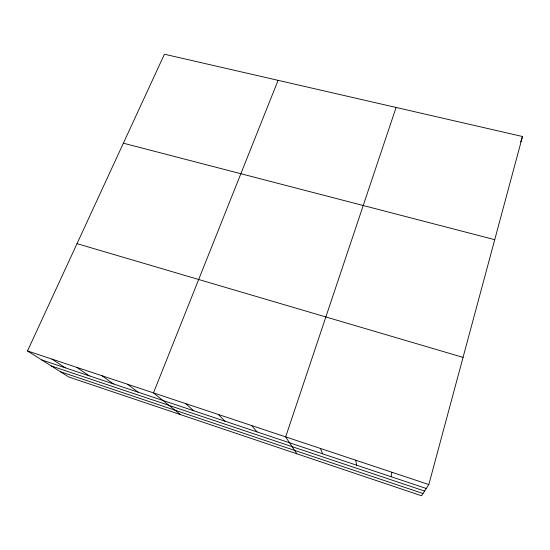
<?xml version="1.0" encoding="UTF-8"?>
<svg xmlns="http://www.w3.org/2000/svg" width="550" height="550" viewBox="0 0 550 550"><rect width="100%" height="100%" fill="white"/><g stroke="black" fill="none" stroke-linecap="round" stroke-linejoin="round"><path stroke-width="0.82" d="M391.091 476.719L391.93 472.264M428.828 484.543L522.5 136.51L164.429 54.223L27.5 350.955L68.75 376.998L421.534 495.777L428.828 484.543L27.5 350.955M396.096 107.463L285.656 436.886L296.876 453.805M520.609 142.003L522.5 136.51M278.087 80.341L153.471 392.886L180.62 414.666M123.372 143.199L494.732 239.676M77.014 243.65L463.059 357.376M41.807 359.982L426.277 488.476M51.205 365.922L424.607 491.04M60.356 371.697L422.998 493.515M51.92 359.081L65.312 367.84M76.718 367.338L89.176 375.815M101.908 375.719L113.389 383.907M127.49 384.237L137.968 392.123M185.556 403.562L193.696 410.747M218.268 414.453L225.06 421.231M251.632 425.556L257.008 431.908M320.368 448.436L322.761 453.881M355.781 460.226L356.592 465.19"/></g></svg>
